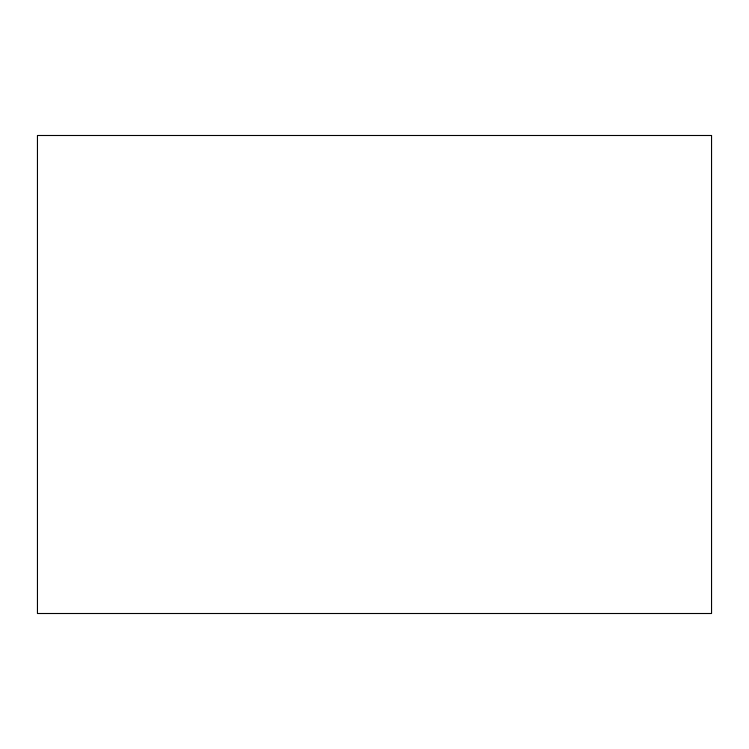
<?xml version="1.0" encoding="UTF-8"?>
<svg xmlns="http://www.w3.org/2000/svg" width="749" height="749" viewBox="0 0 749 749"><rect width="100%" height="100%" fill="white"/><g stroke="black" fill="none" stroke-linecap="round" stroke-linejoin="round"><path stroke-width="1.12" d="M711.55 135.494L37.45 135.494L37.45 613.506L711.55 613.506L711.55 135.494"/></g></svg>
